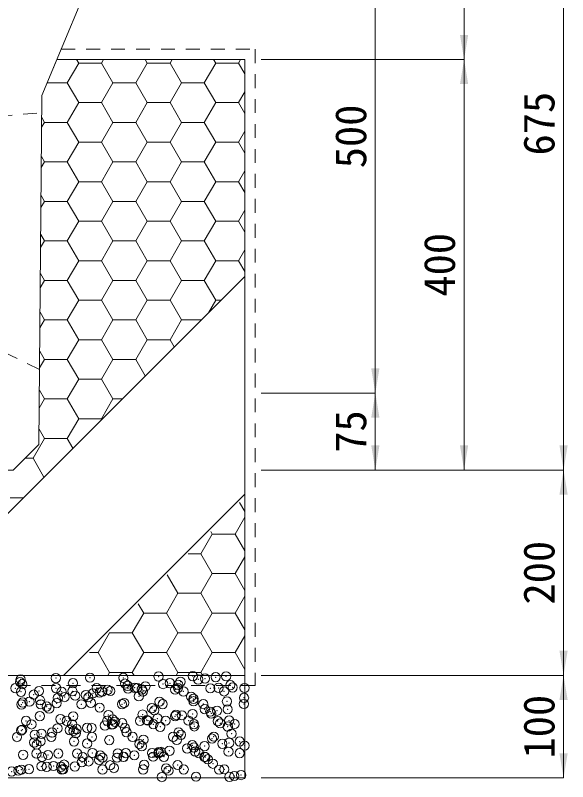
# Model space of a CAD drawing. Units: millimetres at full size. Extents: x 190759 to 276146, y -52712 to -16236.
# Drawn here: x 198359 to 198897, y -22196 to -21450 of the extents above; entities that cross this region are included whole.
import ezdxf
from ezdxf.enums import TextEntityAlignment as Align

# ---------------------------------------------------------------- set-up
doc = ezdxf.new("R2010")
doc.units = ezdxf.units.MM
doc.header["$LTSCALE"] = 18
doc.header["$PDMODE"] = 32
doc.header["$PDSIZE"] = 9
doc.linetypes.add('USER1', pattern=[1.35, 0.75, -0.6])
for name, color, linetype, lineweight in [('寸法線', 7, 'Continuous', 9), ('本体', 2, 'Continuous', 13), ('補助線', 8, 'Continuous', 13), ('ﾊｯﾁﾝｸﾞ', 7, 'Continuous', 5)]:
    doc.layers.add(name, color=color, linetype=linetype, lineweight=lineweight)
doc.styles.add('ＭＳ ゴシック', font='')
doc.styles.get('ＭＳ ゴシック').set_extended_font_data('MS Gothic')

# ---------------------------------------------------------------- blocks, each defined once
blk = doc.blocks.new('filled_arrow')
at = {"color": 0, "linetype": 'Continuous', "lineweight": -2}
blk.add_solid([(7.5, 1.25), (0, 0), (7.5, -1.25)], dxfattribs=at)

msp = doc.modelspace()

# ---------------------------------------------------------------- linework, layer by layer
at = {"layer": '寸法線'}
for p, q in [((198796.04, -21492.77), (198796.04, -21217.73)), ((198892.9, -21892.73), (198892.9, -21217.73)), ((198709.64, -21817.73), (198709.64, -21317.73)), ((198598.56, -21492.77), (198796.04, -21492.77)), ((198598.56, -21492.77), (198796.04, -21492.77)), ((198796.04, -21892.73), (198796.04, -21492.77)), ((198598.56, -21817.73), (198709.64, -21817.73)), ((198598.56, -21817.73), (198709.64, -21817.73)), ((198709.64, -21892.73), (198709.64, -21817.73)), ((198598.56, -21892.73), (198892.9, -21892.73)), ((198598.56, -21892.73), (198796.04, -21892.73)), ((198598.56, -21892.73), (198709.64, -21892.73)), ((198598.56, -21892.73), (198892.9, -21892.73)), ((198892.9, -22092.73), (198892.9, -21892.73)), ((198598.56, -22092.73), (198892.9, -22092.73)), ((198598.56, -22092.73), (198892.9, -22092.73)), ((198892.9, -22192.73), (198892.9, -22092.73)), ((198598.56, -22192.73), (198892.9, -22192.73))]:
    msp.add_line(p, q, dxfattribs=at)
at = {"layer": '本体'}
for p, q in [((198460.06, -21347.73), (198385.06, -21527.73)), ((198385.06, -21527.73), (198382.13, -21867.77)), ((198357.06, -21892.73), (198382.13, -21867.77))]:
    msp.add_line(p, q, dxfattribs=at)
at = {"layer": '本体', "linetype": 'USER1', "lineweight": 9}
for p, q in [((198318.28, -21549.73), (198384.92, -21544.73)), ((198382.76, -21794.73), (198309.88, -21759.69))]:
    msp.add_line(p, q, dxfattribs=at)
at = {"layer": '補助線'}
for p, q in [((198582.56, -21704.12), (198193.96, -22092.73)), ((198582.56, -21916.26), (198406.09, -22092.73))]:
    msp.add_line(p, q, dxfattribs=at)
msp.add_lwpolyline([(197955.5, -21492.77), (197970.06, -21527.73), (197972.99, -21867.66), (197998.06, -21892.73), (198357.06, -21892.73), (198382.13, -21867.77), (198385.06, -21527.73), (198399.63, -21492.77), (198582.56, -21492.77), (198582.56, -22092.73), (197772.56, -22092.73), (197772.56, -21492.77)], close=True, dxfattribs=at)
at = {"layer": 'ﾊｯﾁﾝｸﾞ'}
for p, q in [((198420.88, -21496.31), (198418.84, -21492.77)), ((198443.11, -21496.31), (198445.15, -21492.77)), ((198487.56, -21496.31), (198485.51, -21492.77)), ((198509.78, -21496.31), (198511.82, -21492.77)), ((198554.23, -21496.31), (198552.19, -21492.77)), ((198576.46, -21496.31), (198578.5, -21492.77)), ((198409.77, -21515.56), (198420.88, -21496.31)), ((198420.88, -21496.31), (198443.11, -21496.31)), ((198454.22, -21515.56), (198443.11, -21496.31)), ((198476.44, -21515.56), (198487.56, -21496.31)), ((198487.56, -21496.31), (198509.78, -21496.31)), ((198520.89, -21515.56), (198509.78, -21496.31)), ((198543.12, -21515.56), (198554.23, -21496.31)), ((198554.23, -21496.31), (198576.46, -21496.31)), ((198582.56, -21506.88), (198576.46, -21496.31)), ((198390.13, -21515.56), (198409.77, -21515.56)), ((198420.88, -21534.8), (198409.77, -21515.56)), ((198443.11, -21534.8), (198454.22, -21515.56)), ((198454.22, -21515.56), (198476.44, -21515.56)), ((198487.56, -21534.8), (198476.44, -21515.56)), ((198509.78, -21534.8), (198520.89, -21515.56)), ((198520.89, -21515.56), (198543.12, -21515.56)), ((198554.23, -21534.8), (198543.12, -21515.56)), ((198576.46, -21534.8), (198582.56, -21524.23)), ((198409.77, -21554.05), (198420.88, -21534.8)), ((198420.88, -21534.8), (198443.11, -21534.8)), ((198454.22, -21554.05), (198443.11, -21534.8)), ((198476.44, -21554.05), (198487.56, -21534.8)), ((198487.56, -21534.8), (198509.78, -21534.8)), ((198520.89, -21554.05), (198509.78, -21534.8)), ((198543.12, -21554.05), (198554.23, -21534.8)), ((198554.23, -21534.8), (198576.46, -21534.8)), ((198582.56, -21545.38), (198576.46, -21534.8)), ((198387.54, -21554.05), (198384.87, -21549.43)), ((198384.79, -21558.81), (198387.54, -21554.05)), ((198387.54, -21554.05), (198409.77, -21554.05)), ((198420.88, -21573.3), (198409.77, -21554.05)), ((198443.11, -21573.3), (198454.22, -21554.05)), ((198454.22, -21554.05), (198476.44, -21554.05)), ((198487.56, -21573.3), (198476.44, -21554.05)), ((198509.78, -21573.3), (198520.89, -21554.05)), ((198520.89, -21554.05), (198543.12, -21554.05)), ((198554.23, -21573.3), (198543.12, -21554.05)), ((198576.46, -21573.3), (198582.56, -21562.72)), ((198409.77, -21592.54), (198420.88, -21573.3)), ((198420.88, -21573.3), (198443.11, -21573.3)), ((198454.22, -21592.54), (198443.11, -21573.3)), ((198476.44, -21592.54), (198487.56, -21573.3)), ((198487.56, -21573.3), (198509.78, -21573.3)), ((198520.89, -21592.54), (198509.78, -21573.3)), ((198543.12, -21592.54), (198554.23, -21573.3)), ((198554.23, -21573.3), (198576.46, -21573.3)), ((198582.56, -21583.87), (198576.46, -21573.3)), ((198387.54, -21592.54), (198384.55, -21587.35)), ((198384.46, -21597.89), (198387.54, -21592.54)), ((198387.54, -21592.54), (198409.77, -21592.54)), ((198420.88, -21611.79), (198409.77, -21592.54)), ((198443.11, -21611.79), (198454.22, -21592.54)), ((198454.22, -21592.54), (198476.44, -21592.54)), ((198487.56, -21611.79), (198476.44, -21592.54)), ((198509.78, -21611.79), (198520.89, -21592.54)), ((198520.89, -21592.54), (198543.12, -21592.54)), ((198554.23, -21611.79), (198543.12, -21592.54)), ((198576.46, -21611.79), (198582.56, -21601.22)), ((198409.77, -21631.04), (198420.88, -21611.79)), ((198420.88, -21611.79), (198443.11, -21611.79)), ((198454.22, -21631.04), (198443.11, -21611.79)), ((198476.44, -21631.04), (198487.56, -21611.79)), ((198487.56, -21611.79), (198509.78, -21611.79)), ((198520.89, -21631.04), (198509.78, -21611.79)), ((198543.12, -21631.04), (198554.23, -21611.79)), ((198554.23, -21611.79), (198576.46, -21611.79)), ((198582.56, -21622.37), (198576.46, -21611.79)), ((198387.54, -21631.04), (198384.22, -21625.28)), ((198384.12, -21636.97), (198387.54, -21631.04)), ((198387.54, -21631.04), (198409.77, -21631.04)), ((198420.88, -21650.29), (198409.77, -21631.04)), ((198443.11, -21650.29), (198454.22, -21631.04)), ((198454.22, -21631.04), (198476.44, -21631.04)), ((198487.56, -21650.29), (198476.44, -21631.04)), ((198509.78, -21650.29), (198520.89, -21631.04)), ((198520.89, -21631.04), (198543.12, -21631.04)), ((198554.23, -21650.29), (198543.12, -21631.04)), ((198576.46, -21650.29), (198582.56, -21639.71)), ((198409.77, -21669.53), (198420.88, -21650.29)), ((198420.88, -21650.29), (198443.11, -21650.29)), ((198454.22, -21669.53), (198443.11, -21650.29)), ((198476.44, -21669.53), (198487.56, -21650.29)), ((198487.56, -21650.29), (198509.78, -21650.29)), ((198520.89, -21669.53), (198509.78, -21650.29)), ((198543.12, -21669.53), (198554.23, -21650.29)), ((198554.23, -21650.29), (198576.46, -21650.29)), ((198582.56, -21660.86), (198576.46, -21650.29)), ((198387.54, -21669.53), (198383.89, -21663.21)), ((198383.78, -21676.05), (198387.54, -21669.53)), ((198387.54, -21669.53), (198409.77, -21669.53)), ((198420.88, -21688.78), (198409.77, -21669.53)), ((198443.11, -21688.78), (198454.22, -21669.53)), ((198454.22, -21669.53), (198476.44, -21669.53)), ((198487.56, -21688.78), (198476.44, -21669.53)), ((198509.78, -21688.78), (198520.89, -21669.53)), ((198520.89, -21669.53), (198543.12, -21669.53)), ((198554.23, -21688.78), (198543.12, -21669.53)), ((198576.46, -21688.78), (198582.56, -21678.21)), ((198409.77, -21708.03), (198420.88, -21688.78)), ((198420.88, -21688.78), (198443.11, -21688.78)), ((198454.22, -21708.03), (198443.11, -21688.78)), ((198476.44, -21708.03), (198487.56, -21688.78)), ((198487.56, -21688.78), (198509.78, -21688.78)), ((198520.89, -21708.03), (198509.78, -21688.78)), ((198543.12, -21708.03), (198554.23, -21688.78)), ((198554.23, -21688.78), (198576.46, -21688.78)), ((198582.56, -21699.36), (198576.46, -21688.78)), ((198387.54, -21708.03), (198383.57, -21701.14)), ((198383.44, -21715.13), (198387.54, -21708.03)), ((198387.54, -21708.03), (198409.77, -21708.03)), ((198420.88, -21727.28), (198409.77, -21708.03)), ((198443.11, -21727.28), (198454.22, -21708.03)), ((198454.22, -21708.03), (198476.44, -21708.03)), ((198487.56, -21727.28), (198476.44, -21708.03)), ((198509.78, -21727.28), (198520.89, -21708.03)), ((198520.89, -21708.03), (198543.12, -21708.03)), ((198554.23, -21727.28), (198543.12, -21708.03)), ((198409.77, -21746.52), (198420.88, -21727.28)), ((198420.88, -21727.28), (198443.11, -21727.28)), ((198454.22, -21746.52), (198443.11, -21727.28)), ((198476.44, -21746.52), (198487.56, -21727.28)), ((198487.56, -21727.28), (198509.78, -21727.28)), ((198520.89, -21746.52), (198509.78, -21727.28)), ((198547.16, -21739.53), (198554.23, -21727.28)), ((198554.23, -21727.28), (198559.41, -21727.28)), ((198387.54, -21746.52), (198383.24, -21739.07)), ((198383.11, -21754.21), (198387.54, -21746.52)), ((198387.54, -21746.52), (198409.77, -21746.52)), ((198420.88, -21765.77), (198409.77, -21746.52)), ((198443.11, -21765.77), (198454.22, -21746.52)), ((198454.22, -21746.52), (198476.44, -21746.52)), ((198487.56, -21765.77), (198476.44, -21746.52)), ((198509.78, -21765.77), (198520.89, -21746.52)), ((198520.89, -21746.52), (198540.16, -21746.52)), ((198409.77, -21785.02), (198420.88, -21765.77)), ((198420.88, -21765.77), (198443.11, -21765.77)), ((198454.22, -21785.02), (198443.11, -21765.77)), ((198476.44, -21785.02), (198487.56, -21765.77)), ((198487.56, -21765.77), (198509.78, -21765.77)), ((198513.86, -21772.83), (198509.78, -21765.77)), ((198387.54, -21785.02), (198382.91, -21777)), ((198382.77, -21793.28), (198387.54, -21785.02)), ((198387.54, -21785.02), (198409.77, -21785.02)), ((198420.88, -21804.27), (198409.77, -21785.02)), ((198443.11, -21804.27), (198454.22, -21785.02)), ((198454.22, -21785.02), (198476.44, -21785.02)), ((198485.68, -21801.01), (198476.44, -21785.02)), ((198409.77, -21823.51), (198420.88, -21804.27)), ((198420.88, -21804.27), (198443.11, -21804.27)), ((198454.22, -21823.51), (198443.11, -21804.27)), ((198387.54, -21823.51), (198382.58, -21814.93)), ((198382.43, -21832.36), (198387.54, -21823.51)), ((198387.54, -21823.51), (198409.77, -21823.51)), ((198420.88, -21842.76), (198409.77, -21823.51)), ((198443.11, -21842.76), (198454.22, -21823.51)), ((198454.22, -21823.51), (198463.17, -21823.51)), ((198409.77, -21862.01), (198420.88, -21842.76)), ((198420.88, -21842.76), (198443.11, -21842.76)), ((198443.41, -21843.28), (198443.11, -21842.76)), ((198387.54, -21862.01), (198382.26, -21852.85)), ((198376.43, -21881.26), (198387.54, -21862.01)), ((198387.54, -21862.01), (198409.77, -21862.01)), ((198415.22, -21871.46), (198409.77, -21862.01)), ((198368.59, -21881.26), (198376.43, -21881.26)), ((198387.04, -21899.64), (198376.43, -21881.26)), ((198354.21, -21919.75), (198366.93, -21919.75)), ((198582.56, -21933.02), (198577.52, -21924.29)), ((198573.07, -21955.08), (198582.56, -21938.65)), ((198539.73, -21974.33), (198550.85, -21955.08)), ((198550.85, -21955.08), (198549.34, -21952.47)), ((198550.85, -21955.08), (198573.07, -21955.08)), ((198582.56, -21971.52), (198573.07, -21955.08)), ((198527.49, -21974.33), (198539.73, -21974.33)), ((198550.85, -21993.58), (198539.73, -21974.33)), ((198573.07, -21993.58), (198582.56, -21977.14)), ((198539.73, -22012.82), (198550.85, -21993.58)), ((198550.85, -21993.58), (198573.07, -21993.58)), ((198582.56, -22010.01), (198573.07, -21993.58)), ((198517.51, -22012.82), (198507.07, -21994.75)), ((198506.4, -22032.07), (198517.51, -22012.82)), ((198517.51, -22012.82), (198539.73, -22012.82)), ((198550.85, -22032.07), (198539.73, -22012.82)), ((198573.07, -22032.07), (198582.56, -22015.63)), ((198484.17, -22032.07), (198478.89, -22022.93)), ((198473.06, -22051.32), (198484.17, -22032.07)), ((198484.17, -22032.07), (198506.4, -22032.07)), ((198517.51, -22051.32), (198506.4, -22032.07)), ((198539.73, -22051.32), (198550.85, -22032.07)), ((198550.85, -22032.07), (198573.07, -22032.07)), ((198582.56, -22048.51), (198573.07, -22032.07)), ((198439.72, -22070.57), (198450.83, -22051.32)), ((198450.83, -22051.32), (198450.71, -22051.11)), ((198450.83, -22051.32), (198473.06, -22051.32)), ((198484.17, -22070.57), (198473.06, -22051.32)), ((198506.4, -22070.57), (198517.51, -22051.32)), ((198517.51, -22051.32), (198539.73, -22051.32)), ((198550.85, -22070.57), (198539.73, -22051.32)), ((198573.07, -22070.57), (198582.56, -22054.13)), ((198431.25, -22070.57), (198439.72, -22070.57)), ((198450.83, -22089.81), (198439.72, -22070.57)), ((198473.06, -22089.81), (198484.17, -22070.57)), ((198484.17, -22070.57), (198506.4, -22070.57)), ((198517.51, -22089.81), (198506.4, -22070.57)), ((198539.73, -22089.81), (198550.85, -22070.57)), ((198550.85, -22070.57), (198573.07, -22070.57)), ((198582.56, -22087), (198573.07, -22070.57)), ((198449.15, -22092.73), (198450.83, -22089.81)), ((198450.83, -22089.81), (198473.06, -22089.81)), ((198474.74, -22092.73), (198473.06, -22089.81)), ((198515.83, -22092.73), (198517.51, -22089.81)), ((198517.51, -22089.81), (198539.73, -22089.81)), ((198541.42, -22092.73), (198539.73, -22089.81)), ((198582.5, -22092.73), (198582.56, -22092.62))]:
    msp.add_line(p, q, dxfattribs=at)
at = {"layer": 'ﾊｯﾁﾝｸﾞ', "linetype": 'USER1', "lineweight": 9}
msp.add_lwpolyline([(198403.79, -21482.77), (198592.56, -21482.77), (198592.56, -22102.73), (197762.31, -22102.73), (197762.82, -21482.77), (197951.33, -21482.77)], dxfattribs=at)
at = {"layer": 'ﾊｯﾁﾝｸﾞ', "lineweight": 20}
msp.add_lwpolyline([(198399.63, -21492.77), (198582.56, -21492.77), (198582.56, -22092.73), (197772.56, -22092.73), (197772.56, -21492.77), (197955.5, -21492.77)], dxfattribs=at)
msp.add_lwpolyline([(197772.56, -22092.73), (198582.56, -22092.73), (198582.56, -22192.73), (197772.56, -22192.73)], close=True, dxfattribs=at)
at = {"layer": 'ﾊｯﾁﾝｸﾞ'}
for p in [(198398.61, -22095.44), (198431.85, -22095.02), (198464.34, -22095.17), (198498.64, -22093.94), (198531.88, -22093.51), (198543.84, -22095.87), (198554.17, -22094.51), (198564.37, -22093.67), (198363.67, -22099.24), (198364.3, -22096.68), (198366.01, -22101.38), (198415.24, -22100.36), (198466.05, -22100.79), (198468.4, -22102.94), (198503.04, -22101.24), (198509.66, -22100.37), (198517.62, -22101.92), (198519.98, -22099.01), (198537.23, -22096.74), (198568.44, -22102.35), (198359.3, -22105.31), (198364.66, -22108.72), (198382.23, -22108.01), (198398.85, -22105.24), (198404.21, -22108.65), (198414.72, -22108.16), (198434.67, -22110.25), (198438.4, -22105.16), (198441.28, -22109.37), (198443.76, -22108.58), (198449.02, -22106.93), (198451.61, -22108.02), (198468.86, -22105.74), (198475.47, -22104.87), (198477.95, -22105.09), (198482.26, -22106.5), (198483.31, -22108.5), (198485.79, -22103.51), (198514.75, -22106.66), (198517.5, -22105.02), (198522.86, -22108.43), (198549.05, -22105.42), (198557.05, -22104.95), (198562.41, -22108.36), (198570.78, -22104.5), (198582.3, -22105), (198372.91, -22118.38), (198377.06, -22111.5), (198383.24, -22117.02), (198400.49, -22114.75), (198407.1, -22113.88), (198417.42, -22112.52), (198427.88, -22111.94), (198430.22, -22114.09), (198479.44, -22113.06), (198530.26, -22113.5), (198532.6, -22115.65), (198532.68, -22117.99), (198565.17, -22118.14), (198581.83, -22114.62), (198365.1, -22121.15), (198366.3, -22119.25), (198383.94, -22121), (198389.7, -22123.09), (198392.04, -22125.23), (198399.41, -22119.91), (198423.49, -22120.93), (198432.65, -22119.49), (198441.27, -22124.21), (198463.04, -22120.86), (198465.14, -22119.65), (198492.08, -22124.65), (198499.44, -22118.41), (198502.59, -22120.79), (198542.14, -22120.71), (198543.65, -22125.77), (198565.87, -22125.85), (198581.69, -22120.64), (198383.03, -22132.48), (198415.52, -22132.63), (198449.82, -22131.4), (198483.06, -22130.97), (198494.43, -22126.79), (198514.75, -22132.58), (198515.55, -22131.13), (198521.36, -22131.71), (198531.69, -22130.35), (198548.94, -22128.08), (198549.85, -22129.89), (198555.55, -22127.21), (198369.56, -22137.11), (198374.92, -22140.52), (198403.09, -22135.36), (198409.11, -22137.04), (198414.47, -22140.45), (198448.66, -22136.97), (198452.99, -22140.72), (198453.91, -22135.79), (198454.02, -22140.38), (198456.25, -22137.94), (198463.32, -22139.36), (198480.57, -22137.09), (198487.18, -22136.21), (198488.21, -22136.89), (198493.57, -22140.31), (198497.5, -22134.86), (198505.47, -22136.92), (198527.76, -22136.82), (198533.11, -22140.23), (198556.29, -22137.35), (198558.63, -22139.5), (198567.31, -22136.75), (198572.66, -22140.16), (198364.91, -22146.5), (198365.9, -22145.62), (198400.21, -22144.38), (198412.2, -22146.09), (198415.73, -22146.94), (198418.81, -22145.22), (198429.13, -22143.86), (198433.45, -22143.96), (198446.38, -22141.59), (198465.94, -22144.12), (198467.3, -22148.06), (198500.24, -22142.88), (198533.48, -22142.46), (198565.97, -22142.61), (198360.76, -22152.86), (198378.01, -22150.59), (198384.62, -22149.72), (198394.2, -22152.8), (198394.95, -22148.36), (198418.07, -22149.08), (198433.75, -22152.73), (198473.3, -22152.66), (198483.86, -22155.44), (198512.84, -22152.59), (198516.35, -22155.6), (198518.11, -22148.5), (198520.46, -22150.64), (198550.65, -22154.36), (198552.39, -22152.52), (198569.68, -22149.62), (198377.55, -22158.09), (198379.89, -22160.23), (198383.83, -22156.95), (198416.32, -22157.1), (198429.12, -22159.21), (198450.62, -22155.87), (198479.94, -22159.65), (198482.28, -22161.79), (198531.5, -22160.77), (198533.07, -22163.05), (198543.4, -22161.7), (198560.65, -22159.42), (198567.26, -22158.55), (198577.58, -22157.2), (198582.32, -22161.21), (198366.7, -22170.09), (198379.82, -22168.91), (198390.94, -22170.36), (198401.01, -22168.85), (198419.37, -22168.84), (198434.25, -22168.43), (198458.92, -22168.77), (198466.74, -22168.59), (198492.28, -22168.43), (198498.47, -22168.7), (198498.89, -22167.56), (198501.04, -22167.35), (198509.21, -22166.2), (198526.46, -22163.93), (198534.28, -22166.93), (198538.02, -22168.62), (198566.77, -22167.08), (198577.57, -22168.55), (198385.17, -22172.32), (198423.91, -22177.43), (198424.72, -22172.25), (198430.52, -22176.56), (198440.84, -22175.2), (198441.76, -22170.79), (198444.1, -22172.94), (198458.09, -22172.93), (198464.27, -22172.18), (198464.7, -22172.06), (198475.03, -22170.7), (198493.33, -22171.92), (198503.82, -22172.11), (198543.37, -22172.04), (198544.15, -22172.35), (198546.49, -22174.5), (198362.15, -22185.56), (198364.9, -22184.68), (198372.47, -22184.2), (198384.63, -22181.42), (198389.72, -22181.93), (198396.33, -22181.06), (198403.58, -22181.94), (198404.45, -22184.61), (198405.92, -22184.08), (198406.66, -22179.7), (198417.12, -22181.57), (198444, -22184.53), (198451.42, -22180.34), (198455.15, -22183.06), (198483.55, -22184.46), (198484.66, -22179.91), (198505.97, -22183.5), (198517.15, -22180.07), (198523.1, -22184.39), (198551.45, -22178.83), (198557.53, -22184.62), (198562.65, -22184.32), (198355.54, -22186.43), (198501.84, -22191.82), (198508.31, -22185.64), (198535.08, -22191.4), (198567.57, -22191.55), (198572.36, -22190.77), (198578.97, -22189.89)]:
    msp.add_point(p, dxfattribs=at)

# ---------------------------------------------------------------- block references
at = {"layer": '寸法線', "xscale": 3.2, "yscale": 3.2}
for p, rotation in [((198796.04, -21492.77), 90), ((198796.04, -21492.77), 270), ((198709.64, -21817.73), 90), ((198709.64, -21817.73), 270), ((198709.64, -21892.73), 90), ((198796.04, -21892.73), 90), ((198892.9, -21892.73), 90), ((198892.9, -21892.73), 270), ((198892.9, -22092.73), 90), ((198892.9, -22092.73), 270), ((198892.9, -22192.73), 90)]:
    msp.add_blockref('filled_arrow', p, dxfattribs=dict(at, rotation=rotation))

# ---------------------------------------------------------------- texts
at = {"layer": '寸法線', "style": 'ＭＳ ゴシック'}
for s, p in [('675', (198868.9, -21555.23)), ('500', (198685.64, -21567.73)), ('400', (198772.04, -21692.75)), ('75', (198685.64, -21855.23)), ('200', (198868.9, -21992.73)), ('100', (198868.9, -22142.73))]:
    msp.add_text(s, height=30.38, rotation=90, dxfattribs=at).set_placement(p, align=Align.MIDDLE_CENTER)

doc.saveas('drawing.dxf')
